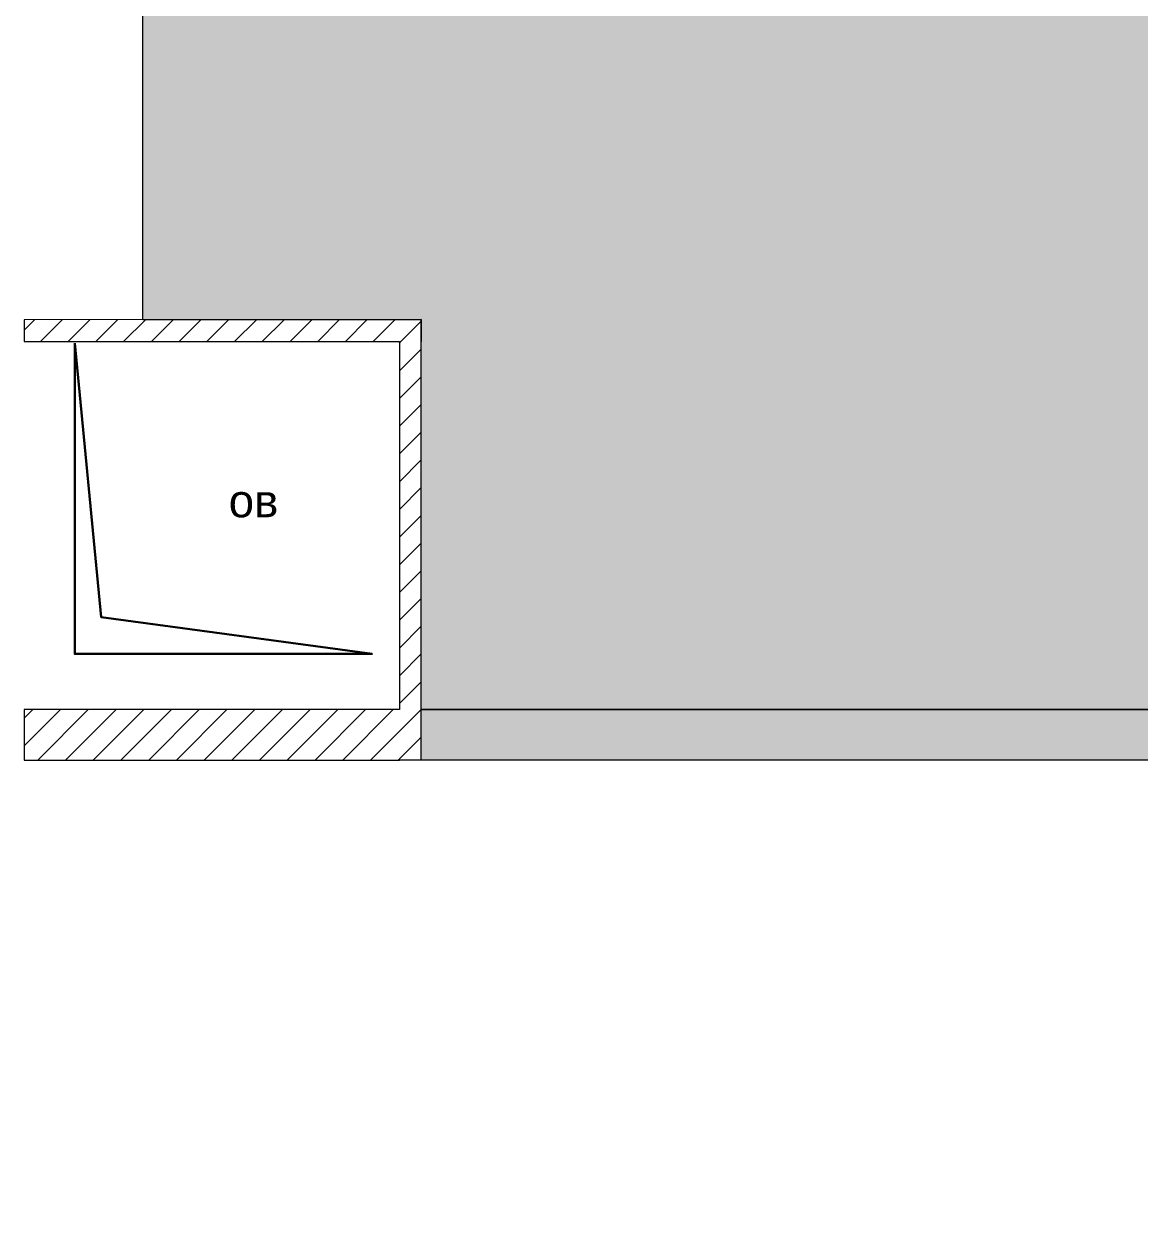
# Model space of a CAD drawing. Header units: millimetres. Extents: x 2336463 to 2579121, y 595385 to 778077.
# Drawn here: x 2418225 to 2423346, y 694224 to 699777 of the extents above; entities that cross this region are included whole.
import ezdxf

# ---------------------------------------------------------------- set-up
doc = ezdxf.new("R2010")
doc.units = ezdxf.units.MM
doc.header["$MEASUREMENT"] = 0
for name, color, linetype, lineweight in [('+стена с дверью_Ном._пера__1', 7, 'Continuous', 13), ('сит план_Ном._пера__1', 7, 'Continuous', 13), ('сит план_Ном._пера__21', 7, 'Continuous', 30)]:
    doc.layers.add(name, color=color, linetype=linetype, lineweight=lineweight)
doc.layers.add('+стена с дверью_Ном._пера__243', color=7, linetype='Continuous', lineweight=13, true_color=0xe25822)
doc.layers.add('сит план_Ном._пера__87', color=7, linetype='Continuous', lineweight=20, true_color=0x6a6a6a)
doc.layers.add('сит план', color=7, linetype='Continuous')
doc.styles.add('СГЕНЕРИР_СТИЛЬ_1', font='arial.ttf')
pattern_1 = [(45, (2086872.015, 585813.69), (-63.639609, 63.639609), [])]

# ---------------------------------------------------------------- blocks, each defined once
blk = doc.blocks.new('Стена_889', base_point=(2418224.6, 696399.1))
at = {"layer": 'сит план_Ном._пера__87', "linetype": 'Continuous', "lineweight": 20, "true_color": 0x6a6a6a}
h = blk.add_hatch(dxfattribs=at)
h.set_pattern_fill('Блоки_Бетонные_Эффективные', color=251, style=0, pattern_type=2)
h.set_pattern_definition(pattern_1)
h.paths.add_polyline_path([(2418224.6, 696399.1), (2419946.6, 696399.1), (2419946.6, 696631.1), (2418224.6, 696631.1)])
at = {"layer": 'сит план_Ном._пера__1', "color": 7, "linetype": 'Continuous', "lineweight": 13, "flags": 128}
for points in [[(2419946.6, 696631.1), (2418224.6, 696631.1)], [(2418224.6, 696631.1), (2418224.6, 696399.1)], [(2418224.6, 696399.1), (2419946.6, 696399.1)]]:
    blk.add_lwpolyline(points, dxfattribs=at)
blk = doc.blocks.new('Стена_890', base_point=(2418224.6, 698420.3))
at = {"layer": 'сит план_Ном._пера__87', "linetype": 'Continuous', "lineweight": 20, "true_color": 0x6a6a6a}
h = blk.add_hatch(dxfattribs=at)
h.set_pattern_fill('Блоки_Бетонные_Эффективные', color=251, style=0, pattern_type=2)
h.set_pattern_definition(pattern_1)
h.paths.add_polyline_path([(2418224.6, 698420.3), (2418224.6, 698320.3), (2419946.6, 698320.9), (2419946.6, 698420.9)])
h = blk.add_hatch(dxfattribs=at)
h.set_pattern_fill('Блоки_Бетонные_Эффективные', color=251, style=0, pattern_type=2)
h.set_pattern_definition(pattern_1)
h.paths.add_polyline_path([(2419946.6, 698320.9), (2420046.6, 698321), (2420046.6, 698421)])
h = blk.add_hatch(dxfattribs=at)
h.set_pattern_fill('Блоки_Бетонные_Эффективные', color=251, style=0, pattern_type=2)
h.set_pattern_definition(pattern_1)
h.paths.add_polyline_path([(2419946.6, 698320.9), (2420046.6, 698421), (2419946.6, 698420.9)])
at = {"layer": 'сит план_Ном._пера__1', "color": 7, "linetype": 'Continuous', "lineweight": 13, "flags": 128}
for points in [[(2420046.6, 698421), (2418224.6, 698420.3)], [(2418224.6, 698420.3), (2418224.6, 698320.3)], [(2420046.6, 698421), (2420046.6, 698321)], [(2418224.6, 698320.3), (2419946.6, 698320.9)]]:
    blk.add_lwpolyline(points, dxfattribs=at)
blk = doc.blocks.new('Стена_891', base_point=(2420046.6, 698421))
at = {"layer": 'сит план_Ном._пера__87', "linetype": 'Continuous', "lineweight": 20, "true_color": 0x6a6a6a}
h = blk.add_hatch(dxfattribs=at)
h.set_pattern_fill('Блоки_Бетонные_Эффективные', color=251, style=0, pattern_type=2)
h.set_pattern_definition(pattern_1)
h.paths.add_polyline_path([(2419946.6, 698320.9), (2419946.6, 696398.5), (2420046.6, 696398.5), (2420046.6, 698321)])
at = {"layer": 'сит план_Ном._пера__1', "color": 7, "linetype": 'Continuous', "lineweight": 13, "flags": 128}
for points in [[(2419946.6, 698320.9), (2419946.6, 696631.1)], [(2420046.6, 696398.5), (2420046.6, 698321)], [(2420046.6, 696398.5), (2419946.6, 696398.5)]]:
    blk.add_lwpolyline(points, dxfattribs=at)

msp = doc.modelspace()

# ---------------------------------------------------------------- hatches: boundary and pattern name
at = {"layer": '+стена с дверью_Ном._пера__243', "linetype": 'Continuous', "lineweight": 0, "true_color": 0x381608}
msp.add_hatch(color=28, dxfattribs=at).paths.add_polyline_path([(2418768.7, 699930.5), (2424521.7, 699930.5), (2424521.7, 698925), (2425421.2, 698925), (2425421.2, 699731.4), (2425421.2, 703018.9), (2427249.6, 703018.9), (2427390.8, 703018.9), (2427390.8, 699624), (2427249.6, 699624), (2427249.6, 698421), (2427269.6, 698421), (2427269.6, 697026.6), (2427271.9, 697026.6), (2427271.9, 694224.2), (2425646.7, 694224.2), (2425646.7, 697026.6), (2425041.6, 697026.6), (2425041.6, 696630.5), (2420046.6, 696630.5), (2420046.6, 698420.4), (2418768.7, 698420.4)])
at = {"layer": 'сит план_Ном._пера__1', "linetype": 'Continuous', "lineweight": 13}
h = msp.add_hatch(dxfattribs=at)
h.set_pattern_fill('AR_CONC', style=0, pattern_type=2)
h.set_pattern_definition([(50, (2086872.01, 585813.69), (-182.18467, 15.939086), [19.05, -209.55]), (355, (2086872.01, 585813.69), (-35.24342, 191.05685), [15.24, -167.64058]), (100.451445, (2086887.2, 585812.36), (146.94125, 175.11775), [16.19001, -178.09024]), (46.1842, (2086872.01, 585864.49), (-271.07904, 42.04233), [28.575, -314.325]), (96.63556, (2086894.6, 585860.98), (237.40413, 247.42612), [24.28502, -267.1356]), (351.18415, (2086872.01, 585864.49), (237.40413, 247.42612), [22.85997, -251.45973]), (21, (2086897.41, 585851.79), (-151.61439, 102.2652), [19.05, -209.55]), (326, (2086897.41, 585851.79), (61.80203, 184.18797), [15.24, -167.64]), (71.451445, (2086910.05, 585843.26), (213.41642, 81.92277), [16.19001, -178.08994]), (37.5, (2086872.015, 585813.686), (3.088603, 84.555039), [0, -165.608, 0, -170.18, 0, -168.275]), (7.5, (2086872.015, 585813.69), (66.819663, 100.180575), [0, -97.028, 0, -161.798, 0, -64.135]), (327.5, (2086815.37, 585813.686), (-135.590595, 5.728744), [0, -63.5, 0, -198.12, 0, -262.89]), (317.5, (2086789.97, 585813.69), (148.12918, 25.42649), [0, -82.55, 0, -131.572, 0, -186.69])])
h.paths.add_polyline_path([(2420046.6, 696630.5), (2425648.5, 696630.5), (2425648.5, 696398.5), (2420046.6, 696398.5)])

# ---------------------------------------------------------------- linework, layer by layer
at = {"layer": '+стена с дверью_Ном._пера__1', "color": 7, "linetype": 'Continuous', "lineweight": 13, "flags": 128}
msp.add_lwpolyline([(2418768.7, 699930.5), (2424521.7, 699930.5), (2424521.7, 698925), (2425421.2, 698925), (2425421.2, 699731.4), (2425421.2, 703018.9), (2427249.6, 703018.9), (2427390.8, 703018.9), (2427390.8, 699624), (2427249.6, 699624), (2427249.6, 698421), (2427269.6, 698421), (2427269.6, 697026.6), (2427271.9, 697026.6), (2427271.9, 694224.2), (2425646.7, 694224.2), (2425646.7, 697026.6), (2425041.6, 697026.6), (2425041.6, 696630.5), (2420046.6, 696630.5), (2420046.6, 698420.4), (2418768.7, 698420.4)], close=True, dxfattribs=at)
at = {"layer": 'сит план_Ном._пера__1', "color": 7, "linetype": 'Continuous', "lineweight": 13, "flags": 128}
msp.add_lwpolyline([(2420046.6, 696630.5), (2425648.5, 696630.5), (2425648.5, 696398.5), (2420046.6, 696398.5)], close=True, dxfattribs=at)
at = {"layer": 'сит план_Ном._пера__21', "color": 7, "linetype": 'Continuous', "lineweight": 30, "flags": 128}
msp.add_lwpolyline([(2418456.6, 698312.2), (2418578.6, 697054.4), (2419821.6, 696886.1), (2418456.6, 696886.1)], close=True, dxfattribs=at)

# ---------------------------------------------------------------- block references
at = {"layer": 'сит план', "color": 7, "lineweight": 13}
for name, p in [('Стена_890', (2418224.6, 698420.3)), ('Стена_891', (2420046.6, 698421)), ('Стена_889', (2418224.6, 696399.1))]:
    msp.add_blockref(name, p, dxfattribs=at)

# ---------------------------------------------------------------- texts
at = {"layer": 'сит план_Ном._пера__1', "color": 7, "linetype": 'Continuous', "lineweight": 13, "insert": (2419163.2, 697663.7), "char_height": 150, "attachment_point": 1, "style": 'СГЕНЕРИР_СТИЛЬ_1'}
msp.add_mtext('\\A1;{\\pql;\\fArial|b0|i0|c204|p38;ов}', dxfattribs=at)

doc.saveas('drawing.dxf')
